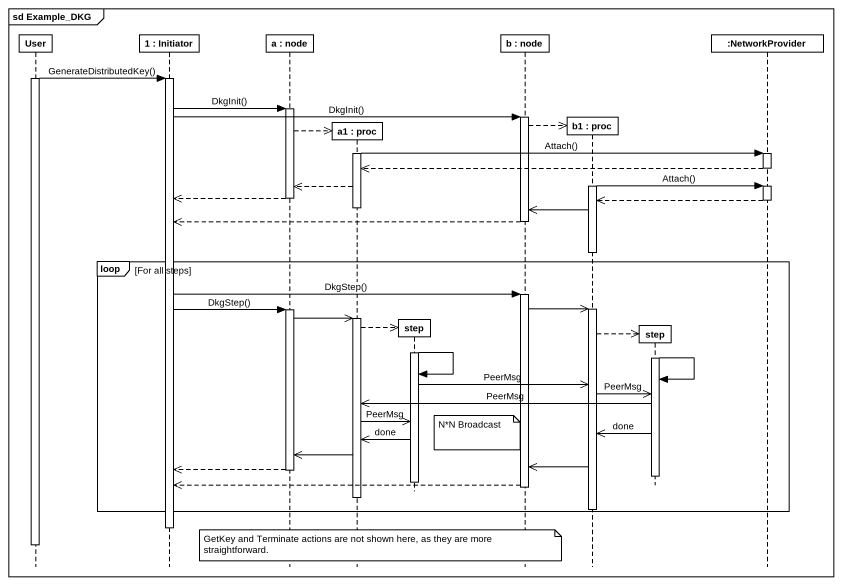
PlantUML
@startuml
mainframe sd Example_DKG
hide footbox
participant User
participant "1 : Initiator" as o1
participant "a : node" as a
participant "a1 : proc" as a1
participant step
participant "b : node" as b
participant "b1 : proc" as b1
participant "step" as step_2
participant ":NetworkProvider" as NetworkProvider

activate User
User -> o1 : GenerateDistributedKey()
activate o1
o1 -> a : DkgInit()
activate a
o1 -> b : DkgInit()
activate b
b -->> b1 **
a -->> a1 **
activate a1
a1 -> NetworkProvider : Attach()
activate NetworkProvider
NetworkProvider -->> a1
deactivate NetworkProvider
activate b1
b1 -> NetworkProvider : Attach()
activate NetworkProvider
a1 -->> a
a -->> o1
deactivate a
NetworkProvider -->> b1
deactivate NetworkProvider
deactivate a1
b1 ->> b
b -->> o1
deactivate b
deactivate b1
loop For all steps
  o1 -> b : DkgStep()
  activate b
  b ->> b1
  activate b1
  o1 -> a : DkgStep()
  activate a
  a ->> a1
  activate a1
  a1 -->> step **
  b1 -->> step_2 **
  activate step
  activate step_2
  step -> step
  step_2 -> step_2
  step ->> b1 : PeerMsg
  b1 ->> step_2 : PeerMsg
  step_2 ->> a1 : PeerMsg
  a1 ->> step : PeerMsg
  note left of b : N*N Broadcast
  step_2 ->> b1 : done
  step ->> a1 : done
  a1 ->> a
  b1 ->> b
  a -->> o1
  deactivate a
  deactivate step_2
  deactivate step
  b -->> o1
  deactivate b
  deactivate a1
  deactivate b1
end
deactivate o1
note over a1 : GetKey and Terminate actions are not shown here, as they are more straightforward.
deactivate User
@enduml
